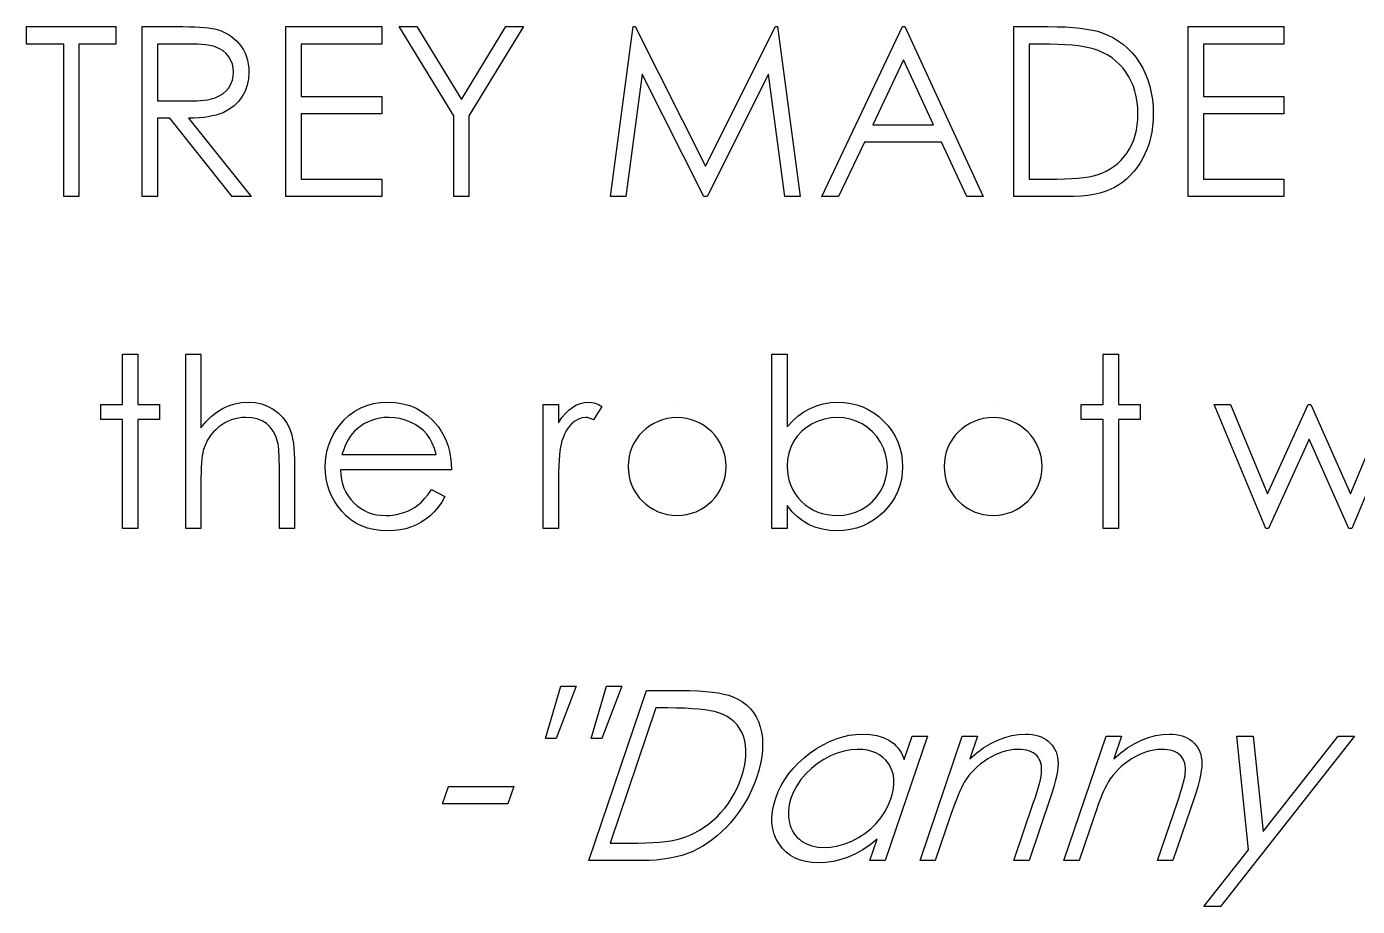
# Model space of a CAD drawing. Header units: millimetres. Extents: x -15 to 281, y -144 to 130.
# Drawn here: x 101.64 to 129.05, y 32.48 to 50.59 of the extents above; entities that cross this region are included whole.
import ezdxf

# ---------------------------------------------------------------- set-up
doc = ezdxf.new("R2010")
doc.units = ezdxf.units.MM

msp = doc.modelspace()

# ---------------------------------------------------------------- linework, layer by layer
at = {"color": 7, "linetype": 'Continuous'}
for p, q in [((115.041, 42.855), (115.04, 42.855)), ((121.547, 42.855), (121.547, 42.855))]:
    msp.add_line(p, q, dxfattribs=at)
at = {"color": 7, "linetype": 'Continuous', "flags": 128}
for points in [[(101.645, 50.227), (101.645, 50.586), (101.645, 50.586), (103.485, 50.586), (103.485, 50.586), (103.485, 50.227), (103.485, 50.227), (102.722, 50.227), (102.722, 50.227), (102.722, 47.086), (102.722, 47.086), (102.408, 47.086), (102.408, 47.086), (102.408, 50.227), (102.408, 50.227), (101.645, 50.227)], [(104.023, 50.586), (104.723, 50.586), (104.723, 50.586), (104.864, 50.585), (104.993, 50.583), (105.109, 50.578), (105.214, 50.574), (105.308, 50.567), (105.389, 50.559), (105.459, 50.549), (105.516, 50.538), (105.516, 50.538), (105.593, 50.517), (105.666, 50.492), (105.735, 50.461), (105.8, 50.425), (105.862, 50.384), (105.92, 50.337), (105.975, 50.286), (106.025, 50.229), (106.072, 50.169), (106.112, 50.105), (106.145, 50.037), (106.173, 49.966), (106.194, 49.892), (106.21, 49.815), (106.219, 49.734), (106.222, 49.65), (106.222, 49.65), (106.213, 49.51), (106.187, 49.38), (106.144, 49.258), (106.084, 49.144), (106.007, 49.042), (105.916, 48.953), (105.81, 48.877), (105.689, 48.814), (105.622, 48.789), (105.549, 48.765), (105.469, 48.746), (105.384, 48.73), (105.292, 48.718), (105.195, 48.709), (105.091, 48.703), (104.981, 48.701), (104.981, 48.701), (106.267, 47.086), (106.267, 47.086), (105.878, 47.086), (105.878, 47.086), (104.592, 48.701), (104.592, 48.701), (104.337, 48.701), (104.337, 48.701), (104.337, 47.086), (104.337, 47.086), (104.023, 47.086), (104.023, 47.086), (104.023, 50.586)], [(106.985, 50.586), (108.959, 50.586), (108.959, 50.586), (108.959, 50.227), (108.959, 50.227), (107.299, 50.227), (107.299, 50.227), (107.299, 49.15), (107.299, 49.15), (108.959, 49.15), (108.959, 49.15), (108.959, 48.791), (108.959, 48.791), (107.299, 48.791), (107.299, 48.791), (107.299, 47.444), (107.299, 47.444), (108.959, 47.444), (108.959, 47.444), (108.959, 47.086), (108.959, 47.086), (106.985, 47.086), (106.985, 47.086), (106.985, 50.586)], [(109.318, 50.586), (109.678, 50.586), (109.678, 50.586), (110.597, 49.082), (110.597, 49.082), (111.516, 50.586), (111.516, 50.586), (111.876, 50.586), (111.876, 50.586), (110.754, 48.749), (110.754, 48.749), (110.754, 47.086), (110.754, 47.086), (110.44, 47.086), (110.44, 47.086), (110.44, 48.749), (110.44, 48.749), (109.318, 50.586)], [(113.67, 47.086), (114.133, 50.586), (114.133, 50.586), (114.177, 50.586), (114.177, 50.586), (115.622, 47.714), (115.622, 47.714), (117.064, 50.586), (117.064, 50.586), (117.11, 50.586), (117.11, 50.586), (117.574, 47.086), (117.574, 47.086), (117.259, 47.086), (117.259, 47.086), (116.924, 49.604), (116.924, 49.604), (115.66, 47.086), (115.66, 47.086), (115.589, 47.086), (115.589, 47.086), (114.321, 49.61), (114.321, 49.61), (113.987, 47.086), (113.987, 47.086), (113.671, 47.086)], [(119.728, 50.586), (121.344, 47.086), (121.344, 47.086), (121.002, 47.086), (121.002, 47.086), (120.485, 48.207), (120.485, 48.207), (118.898, 48.207), (118.898, 48.207), (118.366, 47.086), (118.366, 47.086), (118.023, 47.086), (118.023, 47.086), (119.683, 50.586), (119.683, 50.586), (119.728, 50.586)], [(121.972, 47.086), (121.972, 50.586), (121.972, 50.586), (122.679, 50.586), (122.679, 50.586), (122.863, 50.583), (123.035, 50.578), (123.193, 50.568), (123.339, 50.554), (123.471, 50.536), (123.59, 50.515), (123.696, 50.489), (123.789, 50.459), (123.789, 50.459), (123.91, 50.411), (124.023, 50.354), (124.131, 50.289), (124.231, 50.216), (124.324, 50.134), (124.411, 50.045), (124.491, 49.947), (124.564, 49.841), (124.63, 49.728), (124.687, 49.61), (124.734, 49.487), (124.773, 49.359), (124.804, 49.225), (124.826, 49.085), (124.839, 48.941), (124.844, 48.791), (124.844, 48.791), (124.84, 48.662), (124.83, 48.536), (124.813, 48.415), (124.788, 48.297), (124.757, 48.183), (124.719, 48.073), (124.674, 47.968), (124.622, 47.866), (124.565, 47.769), (124.504, 47.679), (124.438, 47.595), (124.368, 47.519), (124.294, 47.448), (124.216, 47.384), (124.133, 47.327), (124.047, 47.276), (123.955, 47.231), (123.853, 47.192), (123.742, 47.16), (123.623, 47.133), (123.495, 47.112), (123.357, 47.097), (123.211, 47.088), (123.056, 47.086), (123.056, 47.086), (121.972, 47.086)], [(125.561, 50.586), (127.536, 50.586), (127.536, 50.586), (127.536, 50.227), (127.536, 50.227), (125.876, 50.227), (125.876, 50.227), (125.876, 49.15), (125.876, 49.15), (127.536, 49.15), (127.536, 49.15), (127.536, 48.791), (127.536, 48.791), (125.876, 48.791), (125.876, 48.791), (125.876, 47.444), (125.876, 47.444), (127.536, 47.444), (127.536, 47.444), (127.536, 47.086), (127.536, 47.086), (125.562, 47.086), (125.562, 47.086), (125.562, 50.586)], [(104.337, 50.227), (104.337, 49.06), (104.337, 49.06), (104.978, 49.055), (104.978, 49.055), (105.068, 49.056), (105.152, 49.059), (105.23, 49.064), (105.302, 49.071), (105.368, 49.08), (105.427, 49.091), (105.481, 49.105), (105.529, 49.12), (105.613, 49.158), (105.688, 49.205), (105.753, 49.262), (105.807, 49.329), (105.852, 49.403), (105.882, 49.481), (105.901, 49.564), (105.908, 49.65), (105.908, 49.65), (105.901, 49.734), (105.882, 49.815), (105.85, 49.891), (105.806, 49.964), (105.751, 50.03), (105.689, 50.085), (105.619, 50.13), (105.54, 50.166), (105.495, 50.18), (105.444, 50.192), (105.386, 50.203), (105.322, 50.211), (105.249, 50.218), (105.171, 50.223), (105.085, 50.226), (104.993, 50.227), (104.993, 50.227), (104.337, 50.227)], [(122.286, 47.444), (122.688, 47.444), (122.688, 47.444), (122.861, 47.446), (123.021, 47.45), (123.167, 47.457), (123.298, 47.467), (123.417, 47.48), (123.521, 47.494), (123.612, 47.512), (123.688, 47.534), (123.688, 47.534), (123.783, 47.569), (123.874, 47.609), (123.959, 47.657), (124.038, 47.71), (124.112, 47.77), (124.182, 47.837), (124.246, 47.909), (124.304, 47.989), (124.357, 48.073), (124.403, 48.162), (124.442, 48.256), (124.473, 48.354), (124.498, 48.457), (124.515, 48.564), (124.526, 48.676), (124.529, 48.792), (124.529, 48.792), (124.526, 48.915), (124.514, 49.033), (124.495, 49.145), (124.468, 49.254), (124.434, 49.359), (124.392, 49.458), (124.343, 49.553), (124.285, 49.644), (124.222, 49.729), (124.152, 49.807), (124.076, 49.877), (123.995, 49.942), (123.907, 49.999), (123.813, 50.049), (123.713, 50.092), (123.608, 50.128), (123.608, 50.128), (123.519, 50.152), (123.418, 50.171), (123.303, 50.188), (123.176, 50.202), (123.035, 50.213), (122.88, 50.22), (122.713, 50.225), (122.532, 50.227), (122.532, 50.227), (122.286, 50.227), (122.286, 50.227), (122.286, 47.444)], [(119.702, 49.903), (119.068, 48.566), (119.068, 48.566), (120.319, 48.566), (120.319, 48.566), (119.702, 49.903)], [(103.619, 43.842), (103.933, 43.842), (103.933, 43.842), (103.933, 42.81), (103.933, 42.81), (104.382, 42.81), (104.382, 42.81), (104.382, 42.496), (104.382, 42.496), (103.933, 42.496), (103.933, 42.496), (103.933, 40.252), (103.933, 40.252), (103.619, 40.252), (103.619, 40.252), (103.619, 42.496), (103.619, 42.496), (103.171, 42.496), (103.171, 42.496), (103.171, 42.81), (103.171, 42.81), (103.619, 42.81), (103.619, 42.81), (103.619, 43.842)], [(104.921, 43.842), (105.235, 43.842), (105.235, 43.842), (105.235, 42.327), (105.235, 42.327), (105.338, 42.451), (105.448, 42.558), (105.561, 42.649), (105.681, 42.723), (105.805, 42.78), (105.934, 42.822), (106.068, 42.846), (106.208, 42.855), (106.208, 42.855), (106.349, 42.846), (106.483, 42.819), (106.607, 42.773), (106.724, 42.71), (106.829, 42.632), (106.92, 42.541), (106.996, 42.438), (107.057, 42.322), (107.082, 42.257), (107.104, 42.182), (107.122, 42.1), (107.137, 42.009), (107.149, 41.909), (107.157, 41.801), (107.163, 41.684), (107.164, 41.558), (107.164, 41.558), (107.164, 40.252), (107.164, 40.252), (106.85, 40.252), (106.85, 40.252), (106.85, 41.455), (106.85, 41.455), (106.849, 41.56), (106.848, 41.655), (106.845, 41.741), (106.841, 41.819), (106.836, 41.887), (106.83, 41.946), (106.822, 41.997), (106.814, 42.037), (106.814, 42.037), (106.776, 42.155), (106.725, 42.257), (106.662, 42.344), (106.586, 42.414), (106.497, 42.47), (106.395, 42.509), (106.28, 42.533), (106.152, 42.541), (106.152, 42.541), (106.077, 42.538), (106.003, 42.529), (105.931, 42.513), (105.861, 42.492), (105.793, 42.464), (105.728, 42.431), (105.664, 42.391), (105.603, 42.346), (105.545, 42.295), (105.492, 42.243), (105.444, 42.187), (105.401, 42.128), (105.364, 42.066), (105.332, 42.001), (105.305, 41.933), (105.283, 41.863), (105.283, 41.863), (105.272, 41.812), (105.262, 41.751), (105.254, 41.68), (105.247, 41.599), (105.242, 41.509), (105.237, 41.408), (105.235, 41.298), (105.235, 41.177), (105.235, 41.177), (105.235, 40.252), (105.235, 40.252), (104.921, 40.252), (104.921, 40.252), (104.921, 43.842)], [(116.991, 40.252), (116.991, 43.842), (116.991, 43.842), (117.305, 43.842), (117.305, 43.842), (117.305, 42.346), (117.305, 42.346), (117.414, 42.466), (117.528, 42.569), (117.649, 42.656), (117.776, 42.728), (117.91, 42.783), (118.05, 42.823), (118.196, 42.847), (118.348, 42.855), (118.348, 42.855), (118.484, 42.848), (118.615, 42.83), (118.74, 42.8), (118.861, 42.758), (118.976, 42.703), (119.087, 42.637), (119.192, 42.558), (119.292, 42.467), (119.384, 42.367), (119.463, 42.263), (119.53, 42.153), (119.586, 42.038), (119.629, 41.918), (119.659, 41.793), (119.677, 41.662), (119.683, 41.526), (119.683, 41.526), (119.677, 41.392), (119.659, 41.263), (119.628, 41.139), (119.584, 41.02), (119.529, 40.906), (119.461, 40.797), (119.381, 40.692), (119.289, 40.594), (119.188, 40.503), (119.081, 40.425), (118.97, 40.358), (118.854, 40.304), (118.733, 40.261), (118.606, 40.231), (118.475, 40.214), (118.339, 40.207), (118.339, 40.207), (118.183, 40.215), (118.035, 40.238), (117.895, 40.277), (117.762, 40.331), (117.636, 40.403), (117.518, 40.492), (117.408, 40.6), (117.305, 40.725), (117.305, 40.725), (117.305, 40.252), (117.305, 40.252), (116.991, 40.252)], [(123.811, 43.842), (124.126, 43.842), (124.126, 43.842), (124.126, 42.81), (124.126, 42.81), (124.574, 42.81), (124.574, 42.81), (124.574, 42.496), (124.574, 42.496), (124.126, 42.496), (124.126, 42.496), (124.126, 40.252), (124.126, 40.252), (123.812, 40.252), (123.812, 40.252), (123.812, 42.496), (123.812, 42.496), (123.363, 42.496), (123.363, 42.496), (123.363, 42.81), (123.363, 42.81), (123.812, 42.81), (123.812, 42.81), (123.812, 43.842)], [(109.981, 41.06), (110.26, 40.913), (110.26, 40.913), (110.192, 40.796), (110.118, 40.691), (110.039, 40.597), (109.955, 40.516), (109.866, 40.445), (109.772, 40.383), (109.672, 40.33), (109.567, 40.286), (109.455, 40.251), (109.337, 40.227), (109.211, 40.212), (109.079, 40.207), (109.079, 40.207), (108.932, 40.214), (108.793, 40.233), (108.662, 40.264), (108.54, 40.308), (108.426, 40.365), (108.32, 40.434), (108.222, 40.516), (108.133, 40.611), (108.053, 40.714), (107.984, 40.819), (107.926, 40.929), (107.878, 41.042), (107.84, 41.157), (107.813, 41.276), (107.798, 41.399), (107.792, 41.524), (107.792, 41.524), (107.797, 41.642), (107.811, 41.757), (107.834, 41.868), (107.866, 41.977), (107.907, 42.082), (107.958, 42.184), (108.018, 42.283), (108.087, 42.378), (108.087, 42.378), (108.184, 42.489), (108.289, 42.587), (108.402, 42.668), (108.524, 42.736), (108.653, 42.787), (108.789, 42.825), (108.934, 42.847), (109.087, 42.855), (109.087, 42.855), (109.244, 42.847), (109.393, 42.823), (109.534, 42.784), (109.666, 42.729), (109.791, 42.658), (109.908, 42.571), (110.016, 42.469), (110.117, 42.351), (110.117, 42.351), (110.181, 42.259), (110.236, 42.163), (110.284, 42.06), (110.323, 41.952), (110.354, 41.838), (110.376, 41.719), (110.389, 41.594), (110.395, 41.464), (110.395, 41.464), (108.106, 41.464), (108.106, 41.464), (108.113, 41.363), (108.127, 41.266), (108.149, 41.174), (108.18, 41.087), (108.218, 41.005), (108.264, 40.927), (108.319, 40.854), (108.381, 40.786), (108.45, 40.724), (108.522, 40.67), (108.599, 40.624), (108.679, 40.587), (108.763, 40.559), (108.852, 40.538), (108.944, 40.526), (109.04, 40.521), (109.04, 40.521), (109.134, 40.525), (109.225, 40.536), (109.317, 40.555), (109.406, 40.581), (109.493, 40.613), (109.572, 40.651), (109.644, 40.693), (109.71, 40.74), (109.774, 40.797), (109.84, 40.87), (109.91, 40.957), (109.981, 41.06)], [(112.279, 42.81), (112.594, 42.81), (112.594, 42.81), (112.594, 42.433), (112.594, 42.433), (112.665, 42.537), (112.739, 42.625), (112.814, 42.698), (112.891, 42.755), (112.97, 42.799), (113.051, 42.83), (113.133, 42.848), (113.218, 42.855), (113.218, 42.855), (113.283, 42.849), (113.35, 42.833), (113.42, 42.806), (113.491, 42.767), (113.491, 42.767), (113.319, 42.495), (113.319, 42.495), (113.273, 42.515), (113.231, 42.529), (113.192, 42.538), (113.158, 42.541), (113.158, 42.541), (113.083, 42.532), (113.009, 42.507), (112.936, 42.465), (112.865, 42.406), (112.831, 42.37), (112.798, 42.33), (112.769, 42.285), (112.741, 42.235), (112.715, 42.18), (112.691, 42.121), (112.669, 42.058), (112.65, 41.99), (112.65, 41.99), (112.636, 41.929), (112.625, 41.854), (112.615, 41.764), (112.608, 41.661), (112.601, 41.545), (112.597, 41.415), (112.594, 41.27), (112.594, 41.112), (112.594, 41.112), (112.594, 40.252), (112.594, 40.252), (112.279, 40.252), (112.279, 40.252), (112.279, 42.81)], [(126.1, 42.81), (126.437, 42.81), (126.437, 42.81), (127.199, 40.97), (127.199, 40.97), (128.034, 42.81), (128.034, 42.81), (128.088, 42.81), (128.088, 42.81), (128.904, 40.97), (128.904, 40.97), (129.674, 42.81)], [(130.004, 42.81), (128.935, 40.252), (128.935, 40.252), (128.869, 40.252), (128.869, 40.252), (128.052, 42.092), (128.052, 42.092), (127.218, 40.252), (127.218, 40.252), (127.159, 40.252), (127.159, 40.252), (126.1, 42.81)], [(110.081, 41.778), (110.044, 41.902), (109.998, 42.013), (109.945, 42.11), (109.885, 42.194), (109.816, 42.269), (109.737, 42.335), (109.647, 42.394), (109.547, 42.445), (109.44, 42.487), (109.33, 42.517), (109.218, 42.535), (109.103, 42.541), (109.103, 42.541), (109.009, 42.537), (108.918, 42.526), (108.83, 42.507), (108.747, 42.481), (108.665, 42.447), (108.588, 42.406), (108.514, 42.357), (108.444, 42.301), (108.444, 42.301), (108.395, 42.255), (108.349, 42.203), (108.306, 42.146), (108.267, 42.083), (108.231, 42.015), (108.197, 41.941), (108.167, 41.863), (108.139, 41.778), (108.139, 41.778), (110.081, 41.778)], [(118.336, 40.521), (118.473, 40.53), (118.605, 40.554), (118.731, 40.596), (118.853, 40.653), (118.965, 40.725), (119.065, 40.812), (119.153, 40.911), (119.229, 41.023), (119.291, 41.143), (119.334, 41.268), (119.361, 41.395), (119.369, 41.526), (119.369, 41.526), (119.36, 41.657), (119.334, 41.786), (119.289, 41.91), (119.228, 42.032), (119.151, 42.146), (119.063, 42.246), (118.962, 42.333), (118.849, 42.407), (118.728, 42.466), (118.603, 42.507), (118.474, 42.532), (118.341, 42.541), (118.341, 42.541), (118.205, 42.532), (118.073, 42.507), (117.944, 42.466), (117.818, 42.407), (117.702, 42.334), (117.6, 42.25), (117.511, 42.154), (117.438, 42.046), (117.379, 41.929), (117.338, 41.805), (117.314, 41.674), (117.305, 41.536), (117.305, 41.536), (117.31, 41.43), (117.324, 41.328), (117.347, 41.231), (117.379, 41.138), (117.422, 41.05), (117.473, 40.966), (117.533, 40.887), (117.602, 40.812), (117.679, 40.744), (117.76, 40.685), (117.845, 40.635), (117.935, 40.594), (118.029, 40.562), (118.127, 40.54), (118.229, 40.526), (118.336, 40.521)], [(112.548, 35.932), (112.328, 35.932), (112.328, 35.932), (112.647, 37.009), (112.647, 37.009), (112.961, 37.009), (112.961, 37.009), (112.548, 35.932)], [(113.488, 35.932), (113.27, 35.932), (113.27, 35.932), (113.589, 37.009), (113.589, 37.009), (113.903, 37.009), (113.903, 37.009), (113.488, 35.932)], [(113.222, 33.419), (114.412, 36.919), (114.412, 36.919), (115.118, 36.919), (115.118, 36.919), (115.302, 36.917), (115.472, 36.911), (115.627, 36.901), (115.768, 36.887), (115.894, 36.87), (116.005, 36.848), (116.103, 36.822), (116.185, 36.793), (116.185, 36.793), (116.289, 36.744), (116.384, 36.687), (116.469, 36.622), (116.544, 36.549), (116.61, 36.467), (116.666, 36.378), (116.713, 36.28), (116.751, 36.174), (116.778, 36.061), (116.795, 35.944), (116.8, 35.82), (116.796, 35.692), (116.781, 35.558), (116.756, 35.418), (116.72, 35.274), (116.673, 35.125), (116.673, 35.125), (116.626, 34.995), (116.573, 34.869), (116.514, 34.748), (116.45, 34.63), (116.38, 34.517), (116.305, 34.407), (116.224, 34.301), (116.138, 34.199), (116.047, 34.102), (115.955, 34.013), (115.862, 33.929), (115.765, 33.852), (115.667, 33.781), (115.568, 33.718), (115.466, 33.66), (115.362, 33.609), (115.254, 33.564), (115.139, 33.525), (115.017, 33.493), (114.889, 33.467), (114.754, 33.445), (114.611, 33.431), (114.462, 33.422), (114.306, 33.419), (114.306, 33.419), (113.222, 33.419)], [(113.658, 33.778), (114.06, 33.778), (114.06, 33.778), (114.234, 33.779), (114.395, 33.783), (114.543, 33.79), (114.678, 33.8), (114.801, 33.813), (114.91, 33.828), (115.007, 33.846), (115.09, 33.867), (115.09, 33.867), (115.198, 33.902), (115.301, 33.943), (115.402, 33.99), (115.5, 34.044), (115.595, 34.104), (115.687, 34.17), (115.776, 34.243), (115.862, 34.322), (115.943, 34.407), (116.019, 34.496), (116.089, 34.589), (116.155, 34.687), (116.213, 34.79), (116.267, 34.897), (116.317, 35.009), (116.359, 35.125), (116.359, 35.125), (116.397, 35.248), (116.426, 35.366), (116.446, 35.479), (116.455, 35.587), (116.457, 35.692), (116.448, 35.791), (116.432, 35.887), (116.405, 35.977), (116.37, 36.062), (116.326, 36.14), (116.275, 36.211), (116.215, 36.275), (116.147, 36.332), (116.07, 36.382), (115.985, 36.425), (115.892, 36.462), (115.892, 36.462), (115.812, 36.485), (115.717, 36.504), (115.608, 36.521), (115.485, 36.535), (115.348, 36.546), (115.196, 36.554), (115.03, 36.558), (114.85, 36.56), (114.85, 36.56), (114.604, 36.56), (114.604, 36.56), (113.658, 33.778)], [(120.194, 35.977), (119.324, 33.419), (119.324, 33.419), (119.01, 33.419), (119.01, 33.419), (119.16, 33.861), (119.16, 33.861), (119.012, 33.743), (118.863, 33.642), (118.713, 33.558), (118.562, 33.491), (118.411, 33.44), (118.259, 33.403), (118.105, 33.381), (117.95, 33.374), (117.95, 33.374), (117.817, 33.38), (117.693, 33.399), (117.577, 33.429), (117.471, 33.471), (117.375, 33.525), (117.287, 33.592), (117.208, 33.671), (117.139, 33.762), (117.081, 33.861), (117.037, 33.966), (117.008, 34.076), (116.992, 34.191), (116.99, 34.312), (117.002, 34.438), (117.029, 34.569), (117.069, 34.705), (117.069, 34.705), (117.121, 34.838), (117.182, 34.967), (117.255, 35.09), (117.339, 35.209), (117.433, 35.323), (117.538, 35.432), (117.654, 35.536), (117.78, 35.635), (117.912, 35.726), (118.045, 35.804), (118.178, 35.871), (118.313, 35.925), (118.449, 35.967), (118.585, 35.998), (118.722, 36.015), (118.86, 36.021), (118.86, 36.021), (119.014, 36.014), (119.155, 35.991), (119.282, 35.951), (119.397, 35.897), (119.45, 35.864), (119.499, 35.826), (119.544, 35.784), (119.586, 35.737), (119.624, 35.686), (119.659, 35.629), (119.69, 35.568), (119.718, 35.503), (119.718, 35.503), (119.88, 35.977), (119.88, 35.977), (120.194, 35.977)], [(120.912, 35.977), (121.226, 35.977), (121.226, 35.977), (121.069, 35.515), (121.069, 35.515), (121.214, 35.639), (121.358, 35.744), (121.501, 35.831), (121.644, 35.901), (121.786, 35.953), (121.929, 35.991), (122.071, 36.014), (122.214, 36.021), (122.214, 36.021), (122.285, 36.019), (122.353, 36.012), (122.416, 36.001), (122.477, 35.986), (122.533, 35.965), (122.586, 35.94), (122.636, 35.911), (122.681, 35.877), (122.723, 35.839), (122.76, 35.798), (122.792, 35.754), (122.819, 35.707), (122.842, 35.657), (122.859, 35.604), (122.873, 35.547), (122.881, 35.487), (122.884, 35.422), (122.881, 35.348), (122.871, 35.266), (122.856, 35.174), (122.833, 35.075), (122.805, 34.967), (122.77, 34.85), (122.73, 34.725), (122.73, 34.725), (122.286, 33.419), (122.286, 33.419), (121.972, 33.419), (121.972, 33.419), (122.381, 34.622), (122.381, 34.622), (122.416, 34.726), (122.446, 34.822), (122.473, 34.908), (122.495, 34.986), (122.513, 35.054), (122.526, 35.113), (122.536, 35.163), (122.541, 35.204), (122.541, 35.204), (122.545, 35.265), (122.545, 35.322), (122.54, 35.374), (122.531, 35.424), (122.516, 35.469), (122.497, 35.51), (122.473, 35.547), (122.444, 35.581), (122.411, 35.611), (122.374, 35.636), (122.331, 35.658), (122.284, 35.676), (122.233, 35.69), (122.177, 35.7), (122.117, 35.705), (122.052, 35.707), (122.052, 35.707), (121.975, 35.704), (121.899, 35.695), (121.822, 35.68), (121.745, 35.659), (121.668, 35.631), (121.59, 35.598), (121.513, 35.558), (121.436, 35.512), (121.361, 35.462), (121.29, 35.409), (121.223, 35.353), (121.161, 35.294), (121.102, 35.233), (121.048, 35.168), (120.998, 35.1), (120.952, 35.03), (120.952, 35.03), (120.924, 34.978), (120.893, 34.916), (120.86, 34.846), (120.826, 34.764), (120.79, 34.674), (120.752, 34.574), (120.712, 34.464), (120.671, 34.344), (120.671, 34.344), (120.356, 33.419), (120.356, 33.419), (120.042, 33.419), (120.042, 33.419), (120.912, 35.977)], [(123.873, 35.977), (124.187, 35.977), (124.187, 35.977), (124.03, 35.515), (124.03, 35.515), (124.175, 35.639), (124.32, 35.744), (124.463, 35.831), (124.605, 35.901), (124.748, 35.953), (124.891, 35.991), (125.033, 36.014), (125.176, 36.021), (125.176, 36.021), (125.247, 36.019), (125.314, 36.012), (125.378, 36.001), (125.438, 35.986), (125.495, 35.965), (125.548, 35.94), (125.597, 35.911), (125.643, 35.877), (125.684, 35.839), (125.721, 35.798), (125.754, 35.754), (125.781, 35.707), (125.803, 35.657), (125.821, 35.604), (125.834, 35.547), (125.843, 35.487), (125.845, 35.422), (125.843, 35.348), (125.833, 35.266), (125.817, 35.174), (125.795, 35.075), (125.767, 34.967), (125.732, 34.85), (125.691, 34.725), (125.691, 34.725), (125.247, 33.419), (125.247, 33.419), (124.933, 33.419), (124.933, 33.419), (125.342, 34.622), (125.342, 34.622), (125.377, 34.726), (125.408, 34.822), (125.435, 34.908), (125.456, 34.986), (125.475, 35.054), (125.488, 35.113), (125.498, 35.163), (125.503, 35.204), (125.503, 35.204), (125.507, 35.265), (125.507, 35.322), (125.502, 35.374), (125.492, 35.424), (125.477, 35.469), (125.458, 35.51), (125.435, 35.547), (125.406, 35.581), (125.373, 35.611), (125.335, 35.636), (125.292, 35.658), (125.246, 35.676), (125.195, 35.69), (125.139, 35.7), (125.078, 35.705), (125.014, 35.707), (125.014, 35.707), (124.937, 35.704), (124.86, 35.695), (124.783, 35.68), (124.706, 35.659), (124.629, 35.631), (124.552, 35.598), (124.475, 35.558), (124.398, 35.512), (124.323, 35.462), (124.252, 35.409), (124.185, 35.353), (124.122, 35.294), (124.064, 35.233), (124.01, 35.168), (123.959, 35.1), (123.914, 35.03), (123.914, 35.03), (123.885, 34.978), (123.854, 34.916), (123.821, 34.846), (123.788, 34.764), (123.751, 34.674), (123.713, 34.574), (123.673, 34.464), (123.632, 34.344), (123.632, 34.344), (123.318, 33.419), (123.318, 33.419), (123.004, 33.419), (123.004, 33.419), (123.873, 35.977)], [(126.565, 35.977), (126.904, 35.977), (126.904, 35.977), (127.104, 34.018), (127.104, 34.018), (128.649, 35.977), (128.649, 35.977), (128.989, 35.977), (128.989, 35.977), (126.228, 32.477), (126.228, 32.477), (125.889, 32.477), (125.889, 32.477), (126.805, 33.637), (126.805, 33.637), (126.566, 35.977)], [(118.757, 35.707), (118.617, 35.699), (118.477, 35.674), (118.336, 35.633), (118.196, 35.575), (118.058, 35.503), (117.929, 35.417), (117.807, 35.318), (117.693, 35.205), (117.59, 35.085), (117.505, 34.96), (117.436, 34.832), (117.382, 34.701), (117.382, 34.701), (117.346, 34.571), (117.33, 34.443), (117.331, 34.318), (117.351, 34.196), (117.368, 34.138), (117.389, 34.083), (117.415, 34.031), (117.444, 33.983), (117.478, 33.938), (117.515, 33.896), (117.557, 33.857), (117.603, 33.822), (117.705, 33.763), (117.816, 33.722), (117.938, 33.696), (118.069, 33.688), (118.069, 33.688), (118.207, 33.696), (118.348, 33.721), (118.491, 33.762), (118.635, 33.821), (118.775, 33.893), (118.906, 33.977), (119.026, 34.073), (119.136, 34.18), (119.234, 34.297), (119.318, 34.422), (119.387, 34.553), (119.443, 34.692), (119.443, 34.692), (119.474, 34.798), (119.495, 34.9), (119.505, 34.997), (119.504, 35.09), (119.492, 35.178), (119.469, 35.262), (119.435, 35.341), (119.391, 35.416), (119.338, 35.484), (119.277, 35.544), (119.209, 35.594), (119.134, 35.634), (119.05, 35.667), (118.96, 35.689), (118.862, 35.703), (118.757, 35.707)], [(110.33, 34.944), (111.677, 34.944), (111.677, 34.944), (111.555, 34.586), (111.555, 34.586), (110.208, 34.586), (110.208, 34.586), (110.33, 34.944)]]:
    msp.add_lwpolyline(points, dxfattribs=at)
at = {"color": 7, "linetype": 'Continuous'}
for centre, start, end in [((115.039, 41.531), 90.0015, 89.9985), ((121.546, 41.531), 90.0005, 89.9995)]:
    msp.add_arc(centre, 1.009, start, end, dxfattribs=at)

doc.saveas('drawing.dxf')
